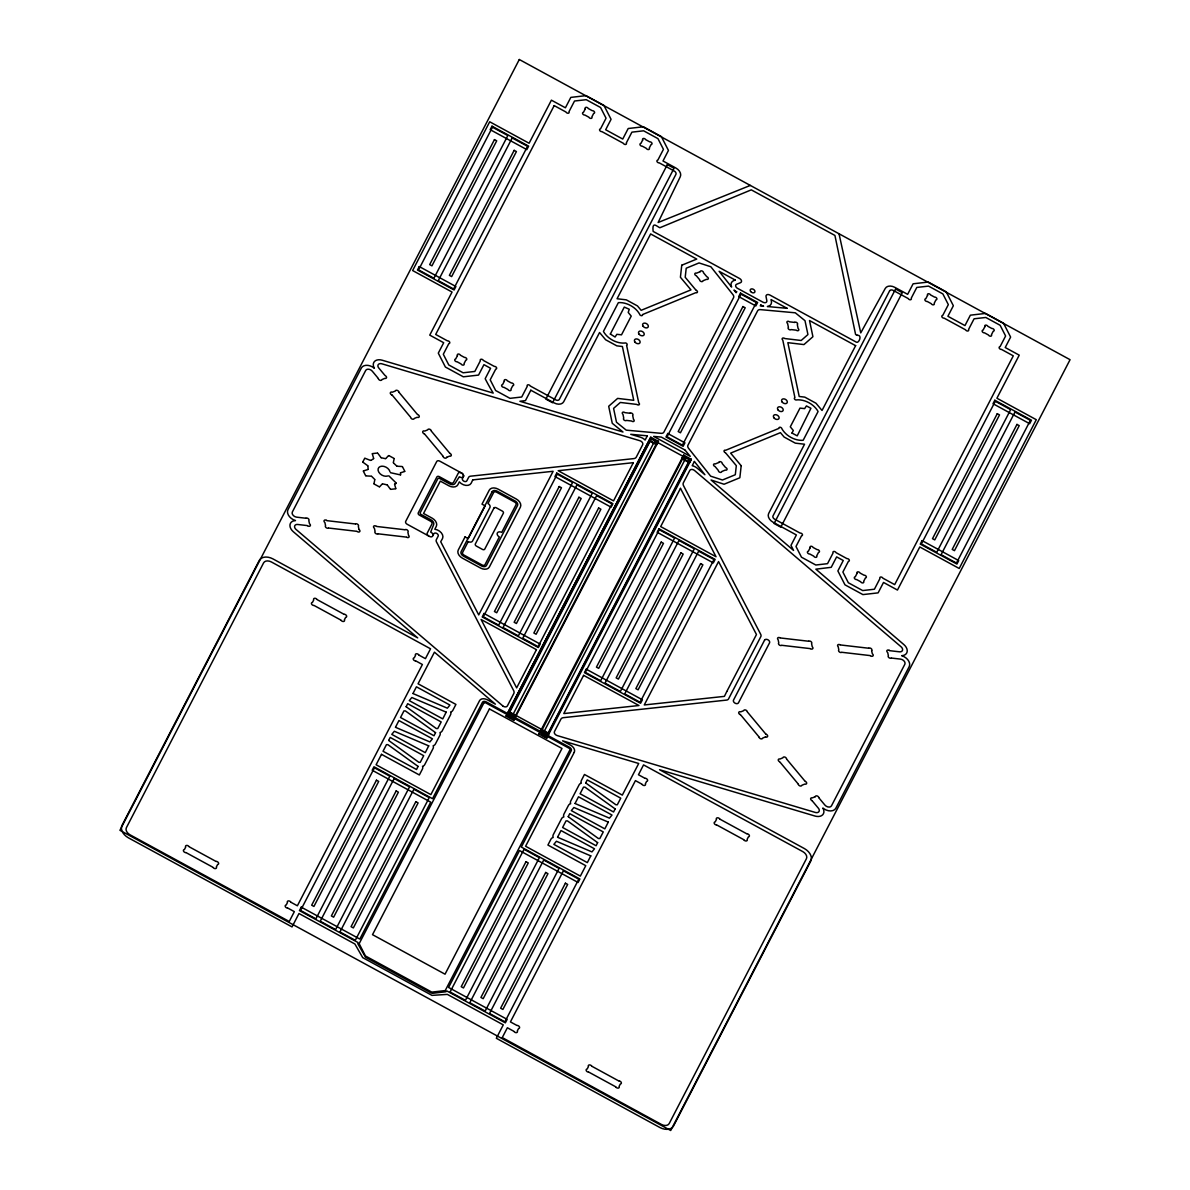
<?xml version="1.0" encoding="UTF-8"?>
<svg xmlns="http://www.w3.org/2000/svg" width="1190" height="1190" viewBox="0 0 1190 1190"><rect width="100%" height="100%" fill="white"/><g stroke="black" fill="none" stroke-linecap="round" stroke-linejoin="round"><path stroke-width="1.5" d="M373.943 483.72L374.82 479.734M393.325 462.583L394.173 458.686M378.331 378.688A1.978 1.369 29.7 0 0 381.975 379.565L384.757 378.405A1.978 1.369 29.7 0 0 385.605 375.862A4.12 2.841 29.7 0 1 384.385 374.731L378.807 368.022A4.12 2.841 29.7 0 1 378.301 364.571A4.12 2.841 29.7 0 1 381.945 363.828L640.012 440.761A3.332 2.306 29.7 0 1 642.645 444.777L636.293 457.079A5.162 3.57 29.7 0 1 633.779 458.611L470.615 476.179A4.12 2.841 29.7 0 0 468.607 477.383L466.822 480.834A2.469 1.711 29.7 0 1 463.862 481.177A2.469 1.711 29.7 0 1 462.479 478.469L463.803 475.703L462.627 473.62L439.809 461.155A2.573 1.785 29.7 0 0 436.73 461.497L405.701 521.413A2.573 1.785 29.7 0 0 407.129 524.225L429.545 536.437A2.573 1.785 29.7 0 0 432.624 536.08L433.815 533.789A2.469 1.711 29.7 0 1 436.775 533.462A2.469 1.711 29.7 0 1 438.158 536.169L436.373 539.62A4.12 2.841 29.7 0 0 436.507 542L513.619 690.527A5.162 3.57 29.7 0 1 513.797 693.517L507.431 705.819A3.332 2.306 29.7 0 1 502.626 705.848M463.669 476.179L462.226 473.367M362.831 461.943L364.69 458.343M506.107 716.068L650.766 437.221L658.442 441.401L513.783 720.248L506.107 716.068L650.766 437.221M512.31 715.815L653.489 443.335L657.49 441.698L651.079 438.218M685.38 450.222L661.328 437.102L653.652 436.403L690.245 456.35L685.291 450.415M539.011 734.007L683.67 455.145L691.345 459.34L546.686 738.187L539.011 734.007L540.974 730.571L548.649 734.751L546.686 738.187M543.458 732.802L684.637 460.307L683.952 456.127L690.364 459.623M649.428 441.118L651.421 437.578L507.401 715.25L511.462 717.466L515.463 715.845L509.052 712.349L507.059 715.889L511.135 718.106L515.136 716.484L657.817 441.073L653.816 442.695L649.755 440.478M656.478 444.837L658.442 441.401M513.783 720.248L515.746 716.811L508.071 712.631M681.706 458.581L683.67 455.145M688.698 462.523L690.691 458.983L546.671 736.655L542.61 734.438L541.911 730.258L548.322 733.754L546.344 737.294L542.283 735.078L541.584 730.898L684.28 455.487L684.964 459.667L689.04 461.884M691.345 459.34L689.382 462.776L683.239 459.429M385.783 458.581L388.52 455.606M379.61 486.814L382.273 483.899M370.893 460.396L373.571 458.745M857.261 335.312C862.527 334.479 859.061 343.568 856.413 342.199L769.841 295.016A3.079 2.142 29.7 0 0 766.018 296.548L766.836 300.698A3.079 2.142 29.7 0 1 763.013 302.23L737.547 288.352A3.079 2.142 29.7 0 1 735.688 286.121A3.079 2.142 29.7 0 1 736.684 284.232L740.582 282.655A3.079 2.142 29.7 0 0 739.659 278.564L653.117 231.395C651.971 221.013 656.345 226.07 659.84 227.751L751.277 189.85L834.919 235.442L855.61 334.554L857.365 335.283M394.678 484.047L396.24 483.348M750.34 185.417L658.13 222.5L680.264 176.76A8.047 5.578 29.7 0 0 675.771 167.954L662.994 160.992L668.453 150.446L661.343 136.567L643.403 126.78L628.201 128.505L622.742 139.052L605.665 129.74L611.065 119.327L603.955 105.434L586.015 95.646L570.813 97.387L565.414 107.799L551.401 100.168L529.104 143.246L489.7 121.782L412.632 270.546L452.051 292.041L429.754 335.119L443.691 342.72L438.292 353.147L445.402 367.041L463.341 376.813L478.544 375.088L483.943 364.661L490.578 368.275L485.178 378.703A251.67 174.186 29.7 0 0 493.196 393.087L382.183 360.213A9.074 6.277 29.7 0 0 374.523 361.433A9.074 6.277 29.7 0 0 374.389 368.275A9.074 6.277 29.7 0 0 361.358 368.022L287.98 509.647A9.074 6.277 29.7 0 0 295.477 520.58A9.074 6.277 29.7 0 0 290.033 524.507A9.074 6.277 29.7 0 0 293.32 531.722L417.705 637.899L272.882 558.869A11.498 7.958 29.7 0 0 259.242 560.49L122.035 825.295A11.498 7.958 29.7 0 0 128.386 837.82L292.041 926.921L298.973 913.518L354.888 943.982L362.712 957.623L431.97 995.375L447.366 994.394L503.281 1024.873L496.334 1038.275L659.914 1127.525A11.498 7.958 29.7 0 0 673.57 1125.904L810.777 861.099A11.498 7.958 29.7 0 0 804.455 848.604L659.558 769.707L815.001 816.043A9.104 6.292 29.7 0 0 822.647 814.838A9.104 6.292 29.7 0 0 822.84 808.04A14.116 9.773 29.7 0 0 823.584 808.59A9.074 6.277 29.7 0 0 835.826 808.233L909.19 666.638A9.074 6.277 29.7 0 0 901.693 655.69A9.074 6.277 29.7 0 0 907.152 651.763A9.074 6.277 29.7 0 0 903.85 644.563L815.864 569.177L831.23 567.318L836.63 556.89L843.264 560.505L837.864 570.932L844.974 584.826L862.914 594.598L878.116 592.873L883.516 582.446L897.453 590.047L919.781 546.984L959.214 568.478L1036.297 419.698L996.908 398.219L1019.235 355.156L1005.223 347.525L1010.622 337.097L1003.527 323.219L985.573 313.431L970.371 315.171L964.971 325.584L947.894 316.272L953.354 305.741L946.243 291.847L928.304 282.06L913.102 283.8L907.643 294.332L894.865 287.37A8.047 5.578 29.7 0 0 885.241 288.471L860.742 332.888L839.024 233.761M446.681 457.302L449.493 456.157A1.978 1.369 29.7 0 0 450.192 453.509L450.177 453.45M765.482 736.937L762.671 738.097A1.978 1.369 29.7 0 1 759.041 737.22M815.239 796.705L812.428 797.85A1.978 1.369 29.7 0 0 811.744 800.498L811.788 800.587M363.441 470.913L367.963 469.514M400.539 472.787L404.689 471.493M372.44 453.613L377.394 453.048M390.737 489.358L395.675 488.793M397.103 466.242L402.131 466.51M365.985 475.896L371.28 476.179M305.785 518.23L296.622 517.159A4.12 2.841 29.7 0 1 292.338 512.012L365.717 370.402A4.12 2.841 29.7 0 1 372.262 371.161L378.256 378.361M327.027 520.67L355.304 523.957M376.561 526.456L404.838 529.743M307.347 525.593L297.738 524.478A4.12 2.841 29.7 0 0 294.674 525.98A4.12 2.841 29.7 0 0 296.102 529.49L502.686 705.804M328.589 528.033L356.866 531.32M378.108 533.819L406.385 537.106M780.268 637.944L808.545 641.231M840.318 644.935L868.596 648.223M889.837 650.692L899.432 651.808A4.12 2.841 29.7 0 0 902.496 650.305A4.12 2.841 29.7 0 0 901.068 646.78L694.499 470.466A3.332 2.306 29.7 0 0 689.769 470.466L683.387 482.753A5.162 3.57 29.7 0 0 683.566 485.743L760.678 634.27A4.12 2.841 29.7 0 1 760.812 636.65L728.563 698.887A4.12 2.841 29.7 0 1 726.569 700.092L563.405 717.659A5.162 3.57 29.7 0 0 560.892 719.177L554.51 731.478A3.332 2.306 29.7 0 0 557.173 735.569L815.254 812.428A4.12 2.841 29.7 0 0 818.884 811.684A4.12 2.841 29.7 0 0 818.393 808.233L812.116 800.706M781.83 645.307L810.107 648.595M841.88 652.298L870.158 655.586M891.384 658.055L900.547 659.111A4.12 2.841 29.7 0 1 904.831 664.258L831.468 805.853A4.12 2.841 29.7 0 1 824.923 805.095L818.928 797.895M784.686 338.525L801.168 340.489L807.936 334.554L805.005 320.69L795.292 312.806L760.44 309.623A4.12 2.841 29.7 0 0 757.599 310.843L687.969 445.209A4.12 2.841 29.7 0 0 688.564 448.303L710.653 476.164L722.464 480.001L735.301 474.736L736.312 465.662L725.498 452.75M636.829 404.421L620.332 402.458L613.579 408.393L616.494 422.242L626.223 430.14L661.09 433.324A4.12 2.841 29.7 0 0 663.916 432.104L733.531 297.723A4.12 2.841 29.7 0 0 732.936 294.629L710.861 266.768L699.036 262.93L686.213 268.211L685.202 277.27L696.001 290.182M381.306 457.778L385.426 458.656M390.484 472.698L400.48 474.914M382.63 483.839L386.973 484.836M365.018 458.284L370.521 460.411M396.895 466.183L393.474 462.925M417.735 414.551L417.824 414.596A1.978 1.369 29.7 0 1 417.095 417.318L414.298 418.434A1.978 1.369 29.7 0 1 410.669 417.571M391.778 394.916L391.808 394.931A1.978 1.369 29.7 0 1 392.447 392.164L395.259 391.049A1.978 1.369 29.7 0 1 398.873 391.912M424.161 433.785L424.19 433.8A1.978 1.369 29.7 0 1 424.83 431.033L427.641 429.902A1.978 1.369 29.7 0 1 431.271 430.78M766.122 734.2L766.211 734.245A1.978 1.369 29.7 0 1 765.482 736.967M740.106 714.536L740.195 714.58A1.978 1.369 29.7 0 1 740.82 711.828L743.631 710.698A1.978 1.369 29.7 0 1 747.261 711.575M645.025 778.334L638.465 774.75L643.552 764.902L802.819 851.624A6.53 4.522 29.7 0 1 806.418 858.734L669.211 1123.539A6.53 4.522 29.7 0 1 661.462 1124.461L502.269 1037.591L507.371 1027.758L513.946 1031.343M648.803 440.657L654.946 444.004M388.862 455.591L393.994 458.388M374.136 484.018L379.268 486.814M317.075 599.596L344.074 614.308M418.865 655.065L425.425 658.65L430.542 648.803L271.35 561.948A6.53 4.522 29.7 0 0 263.6 562.87L126.393 827.675A6.53 4.522 29.7 0 0 129.993 834.785L289.259 921.491L294.346 911.644L287.787 908.074M719.816 819.107L746.814 833.818M314.041 605.457L341.039 620.168M415.831 660.926L422.39 664.511L297.381 905.783L290.821 902.198M641.99 784.195L635.43 780.625L510.421 1021.898L516.981 1025.483M716.767 824.968L743.765 839.679M189.046 846.73L216.03 861.441M591.772 1066.225L618.77 1080.951M185.997 852.59L212.995 867.302M588.738 1072.101L615.736 1086.812M889.48 650.439L889.57 650.484A1.978 1.369 29.7 0 0 887.695 652.566L888.35 655.586A1.978 1.369 29.7 0 0 891.087 658.174M326.685 520.417L326.759 520.476A1.978 1.369 29.7 0 0 324.885 522.559L325.554 525.578A1.978 1.369 29.7 0 0 328.291 528.167M357.134 531.528L357.208 531.588A1.978 1.369 29.7 0 0 359.008 529.446M870.455 655.809L870.5 655.839A1.978 1.369 29.7 0 0 872.3 653.697L871.63 650.677M376.293 526.248L376.233 526.218A1.978 1.369 29.7 0 0 374.419 528.33L375.073 531.35A1.978 1.369 29.7 0 0 377.81 533.953M381.097 457.704L377.751 453.212M307.615 525.802L307.689 525.846A1.978 1.369 29.7 0 0 309.489 523.704L308.82 520.685A1.978 1.369 29.7 0 0 306.098 518.096M362.95 462.241L367.77 465.721M388.862 475.836L396.24 483.081M371.667 476.372L374.686 479.377M747.335 711.903L765.81 734.096M786.575 759.041L805.05 781.235M740.507 714.699L758.982 736.893M779.762 761.838L798.237 784.032M398.947 392.239L417.422 414.447M431.33 431.107L449.805 453.301M392.12 395.035L410.595 417.244M424.503 433.904L442.992 456.097M387.36 485.074L390.38 489.194M402.473 466.718L404.779 471.24M363.337 471.18L365.657 475.688M394.559 484.33L395.839 488.569M372.291 453.836L373.675 458.462M358.978 529.461L358.339 526.426A1.978 1.369 29.7 0 0 355.602 523.838M400.39 473.04L400.688 474.765M367.963 466.063L368.127 469.262M637.2 404.674A1.77 1.22 29.7 0 0 638.718 402.755L626.595 345.279A1.547 1.071 29.7 0 0 626.832 343.702A1.547 1.071 29.7 0 0 624.75 343.047A17.731 12.272 29.7 0 1 603.434 331.43L618.354 302.647A17.731 12.272 29.7 0 1 639.67 314.264A1.547 1.071 29.7 0 0 641.351 315.677A1.547 1.071 29.7 0 0 642.496 314.577L695.719 292.71A1.77 1.22 29.7 0 0 696.418 290.36M461.318 472.876A2.573 1.785 29.7 0 0 458.239 473.233L453.509 482.366A2.573 1.785 29.7 0 1 450.43 482.724L439.348 476.669A2.053 1.428 29.7 0 0 436.879 476.952L418.255 512.89A2.053 1.428 29.7 0 0 419.416 515.136L430.512 521.19A2.573 1.785 29.7 0 1 431.94 524.002L427.21 533.135A2.573 1.785 29.7 0 0 428.653 535.946M514.139 1031.67A2.023 1.398 29.7 0 0 516.802 1032.533A1.904 1.324 29.7 0 0 517.293 1030.957L518.557 1028.547A1.904 1.324 29.7 0 0 519.554 1027.238A2.023 1.398 29.7 0 0 517.367 1025.453M642.184 784.537A2.023 1.398 29.7 0 0 644.846 785.4A1.904 1.324 29.7 0 0 645.352 783.823L646.601 781.399A1.904 1.324 29.7 0 0 647.598 780.09A2.023 1.398 29.7 0 0 645.411 778.32M588.351 1072.116A2.023 1.398 29.7 0 1 586.164 1070.331A1.904 1.324 29.7 0 1 587.161 1069.036L588.425 1066.612A1.904 1.324 29.7 0 1 588.916 1065.035A2.023 1.398 29.7 0 1 591.579 1065.898M619.142 1080.922A2.023 1.398 29.7 0 1 621.329 1082.707A1.904 1.324 29.7 0 1 620.332 1084.016L619.083 1086.425A1.904 1.324 29.7 0 1 618.592 1088.002A2.023 1.398 29.7 0 1 615.929 1087.139M719.623 818.765A2.023 1.398 29.7 0 0 716.96 817.902A1.904 1.324 29.7 0 0 716.454 819.479L715.205 821.903A1.904 1.324 29.7 0 0 714.208 823.212A2.023 1.398 29.7 0 0 716.395 824.982M743.973 840.006A2.023 1.398 29.7 0 0 746.621 840.884A1.904 1.324 29.7 0 0 747.127 839.307L748.376 836.882A1.904 1.324 29.7 0 0 749.373 835.573A2.023 1.398 29.7 0 0 747.186 833.803M287.4 908.089A2.023 1.398 29.7 0 1 285.213 906.304A1.904 1.324 29.7 0 1 286.21 905.01L287.459 902.585A1.904 1.324 29.7 0 1 287.965 901.009A2.023 1.398 29.7 0 1 290.628 901.871M415.444 660.941A2.023 1.398 29.7 0 1 413.257 659.171A1.904 1.324 29.7 0 1 414.254 657.862L415.503 655.452A1.904 1.324 29.7 0 1 416.009 653.875A2.023 1.398 29.7 0 1 418.672 654.738M344.446 614.293A2.023 1.398 29.7 0 1 346.632 616.063A1.904 1.324 29.7 0 1 345.65 617.372L344.386 619.797A1.904 1.324 29.7 0 1 343.895 621.373A2.023 1.398 29.7 0 1 341.233 620.511M313.669 605.472A2.023 1.398 29.7 0 1 311.468 603.702A1.904 1.324 29.7 0 1 312.464 602.393L313.729 599.968A1.904 1.324 29.7 0 1 314.22 598.391A2.023 1.398 29.7 0 1 316.882 599.269M213.189 867.629A2.023 1.398 29.7 0 0 215.851 868.492A1.904 1.324 29.7 0 0 216.357 866.915L217.606 864.505A1.904 1.324 29.7 0 0 218.603 863.196A2.023 1.398 29.7 0 0 216.416 861.411M188.838 846.388A2.023 1.398 29.7 0 0 186.19 845.525A1.904 1.324 29.7 0 0 185.685 847.102L184.435 849.526A1.904 1.324 29.7 0 0 183.439 850.835A2.023 1.398 29.7 0 0 185.625 852.605M432.952 535.455A2.499 1.726 29.7 0 0 433.011 534.384L432.58 533.551A2.767 1.919 29.7 0 0 431.42 532.599A1.74 1.205 29.7 0 1 430.706 532.004L433.562 524.879A4.626 3.198 29.7 0 0 430.973 519.822L421.082 514.422A1.547 1.071 29.7 0 1 420.219 512.741L437.861 478.692A1.547 1.071 29.7 0 1 439.705 478.484L449.597 483.884A4.626 3.198 29.7 0 0 455.13 483.244L459.295 476.833A1.74 1.205 29.7 0 1 460.158 477.116A2.767 1.919 29.7 0 0 461.586 477.547L462.508 477.473A2.499 1.726 29.7 0 0 463.341 476.818M387.762 475.97A6.471 4.477 29.7 0 1 378.822 472.207A6.471 4.477 29.7 0 1 381.93 466.183A6.471 4.477 29.7 0 1 389.978 471.686M405.136 529.61A1.978 1.369 29.7 0 1 407.902 532.228L408.512 535.247A1.978 1.369 29.7 0 1 406.757 537.315M446.711 457.317A1.978 1.369 29.7 0 1 443.052 456.424M815.209 796.69A1.978 1.369 29.7 0 1 818.854 797.568M805.437 781.428A1.978 1.369 29.7 0 1 804.738 784.106L801.926 785.236A1.978 1.369 29.7 0 1 798.297 784.359M786.516 758.714A1.978 1.369 29.7 0 0 782.856 757.822L780.075 758.982A1.978 1.369 29.7 0 0 779.376 761.63M810.479 648.803A1.978 1.369 29.7 0 0 812.249 646.72L811.58 643.701A1.978 1.369 29.7 0 0 808.843 641.098M781.533 645.441A1.978 1.369 29.7 0 1 778.766 642.823L778.156 639.803A1.978 1.369 29.7 0 1 779.896 637.736M841.583 652.418A1.978 1.369 29.7 0 1 838.816 649.814L838.206 646.795A1.978 1.369 29.7 0 1 839.947 644.727M868.893 648.089A1.978 1.369 29.7 0 1 871.66 650.707M725.082 452.572A1.77 1.22 29.7 0 1 725.781 450.222L779.004 428.355A1.547 1.071 29.7 0 1 780.149 427.27A1.547 1.071 29.7 0 1 781.845 428.668A17.731 12.272 29.7 0 0 803.161 440.3L818.08 411.502A17.731 12.272 29.7 0 0 796.764 399.885A1.547 1.071 29.7 0 1 794.682 399.245A1.547 1.071 29.7 0 1 794.92 397.653L782.797 340.176A1.77 1.22 29.7 0 1 784.314 338.272M388.669 740.478L418.821 762.284L420.263 762.299L423.7 755.695L390.201 737.443L388.699 740.344M395.497 727.298L429.873 741.935L432.431 738.812L398.933 720.56L395.511 727.209M406.147 706.726L436.299 728.533L437.756 728.548L441.178 721.943L407.679 703.692L406.147 706.726M412.989 693.547L447.366 708.184L449.924 705.06L416.426 686.809L413.004 693.458M418.062 766.405L416.53 769.514L383.031 751.262L386.453 744.657L387.91 744.672L418.062 766.405M428.712 745.862L425.276 752.645L391.778 734.379L394.336 731.27L428.712 745.862M435.555 732.653L434.023 735.762L400.524 717.511L403.946 710.906L405.403 710.921L435.555 732.653M446.205 712.111L442.754 718.894L409.271 700.627L411.829 697.519L446.205 712.155M557.574 837.269L591.951 851.906L594.509 848.797L561.011 830.546L557.589 837.18M568.225 816.697L598.377 838.504L599.834 838.519L603.256 831.929L569.757 813.663L568.255 816.578M575.067 803.518L609.444 818.155L612.002 815.046L578.504 796.794L575.082 803.428M585.718 782.946L615.87 804.752L617.312 804.767L620.749 798.178L587.25 779.911L585.718 782.946M590.79 855.848L587.354 862.616L553.856 844.365L556.414 841.256L590.79 855.893M597.633 842.639L596.101 845.748L562.602 827.496L566.024 820.892L567.481 820.907L597.633 842.639M608.283 822.097L604.832 828.865L571.334 810.613L573.907 807.504L608.283 822.097M615.126 808.888L613.579 811.996L580.08 793.745L583.516 787.14L584.959 787.155L615.126 808.888M610.336 334.048L615.081 337.023L616.866 334.316L621.507 334.836L631.221 316.109L628.201 312.435L629.257 309.266L624.289 307.079L610.336 334.048M791.99 433.071L797.226 435.852L810.925 408.289L806.433 405.909L804.648 408.616L799.992 408.111L790.294 426.823L793.314 430.497L791.99 433.071M681.751 265.221L680.412 277.255L690.973 289.869L641.142 310.322L637.483 305.934L626.297 299.85L617.06 298.75L650.662 233.895A5.995 4.15 29.7 0 0 651.54 234.445L696.73 259.078L681.751 265.221M741.192 465.736L739.838 477.755L724.07 484.241L711.055 480.001L793.566 550.435L790.978 545.377L796.378 534.95L773.158 522.291A8.047 5.578 29.7 0 1 768.651 513.5L804.544 444.227L795.307 443.141L784.121 437.042L780.447 432.654L730.63 453.122L741.192 465.736M472.757 479.882L471.18 483.214A7.438 5.147 29.7 0 1 459.355 481.861L457.867 484.747A7.542 5.221 29.7 0 1 448.853 485.773L440.315 481.117L423.551 513.47L432.089 518.126A7.542 5.221 29.7 0 1 436.299 526.367L434.811 529.238A7.438 5.147 29.7 0 1 442.516 538.535L440.716 541.747L478.722 614.903L553.127 471.285L472.757 479.882M726.793 691.524L724.413 696.373L644.266 704.956L718.552 561.576L756.468 634.523L726.793 691.524M519.301 59.5L119.937 830.308L670.699 1130.5L1070.063 359.692L519.301 59.5M419.267 266.56L417.467 270.041L454.104 290.003L455.904 286.522L419.267 266.56M491.991 126.185L490.191 129.665L526.828 149.628L528.643 146.147L491.991 126.185M492.481 127.211L418.568 269.877L433.919 278.237L507.832 135.571L492.481 127.211M494.46 139.602L429.679 264.611L431.94 265.846L496.706 140.837L494.46 139.602M512.191 137.951L438.277 280.617L453.613 288.977L527.542 146.31L512.191 137.951M514.154 150.342L449.389 275.366L451.65 276.586L516.415 151.576L514.154 150.342M554.183 105.598L435.689 334.45L447.44 340.861A1.77 1.22 29.7 0 1 449.641 342.051A1.77 1.22 29.7 0 1 448.838 343.583L443.305 354.263L448.794 364.973L463.118 372.782L474.84 371.444L480.373 360.763A1.77 1.22 29.7 0 1 481.162 359.231A1.77 1.22 29.7 0 1 483.363 360.436L494.326 366.416A1.77 1.22 29.7 0 1 496.513 367.606A1.77 1.22 29.7 0 1 495.724 369.138L490.191 379.818L495.665 390.528L510.004 398.338L521.726 396.999L527.259 386.319A1.77 1.22 29.7 0 1 528.048 384.787A1.77 1.22 29.7 0 1 530.234 385.977L555.626 399.825A3.079 2.142 29.7 0 0 559.33 399.409L675.905 174.38A3.079 2.142 29.7 0 0 674.18 171.003L659.245 162.866A1.77 1.22 29.7 0 1 657.059 161.662A1.77 1.22 29.7 0 1 657.847 160.129L663.44 149.345L657.966 138.635L643.626 130.811L631.905 132.15L626.312 142.949A1.77 1.22 29.7 0 1 625.524 144.481A1.77 1.22 29.7 0 1 623.337 143.291L601.917 131.614A1.77 1.22 29.7 0 1 599.715 130.424A1.77 1.22 29.7 0 1 600.519 128.892L606.052 118.212L600.563 107.502L586.239 99.692L574.517 101.016L568.984 111.696A1.77 1.22 29.7 0 1 568.18 113.229A1.77 1.22 29.7 0 1 565.994 112.038L554.183 105.598M530.829 390.216L525.43 400.643L519.896 401.268L622.98 432L612.27 423.298L608.685 406.266L617.64 398.397L633.749 400.316L622.4 346.513L616.807 345.844L605.621 339.76L599.567 332.516L563.688 401.774A8.047 5.578 29.7 0 1 554.049 402.874L530.829 390.216M465.037 536.913L458.239 550.048A7.408 5.132 29.7 0 0 462.374 558.14L480.507 568.017A7.408 5.132 29.7 0 0 489.358 567.02L520.402 507.104A7.408 5.132 29.7 0 0 516.267 499.012L498.134 489.135A7.408 5.132 29.7 0 0 489.269 490.131L482.01 504.158L485.163 505.884L468.191 538.639L465.037 536.913M492.169 491.708L461.125 551.625A4.12 2.841 29.7 0 0 463.431 556.117L481.548 565.994A4.12 2.841 29.7 0 0 486.472 565.443L517.516 505.527A4.12 2.841 29.7 0 0 515.211 501.035L497.093 491.158A4.12 2.841 29.7 0 0 492.169 491.708M468.205 541.584L462.598 552.428A2.439 1.696 29.7 0 0 463.966 555.09L482.084 564.967A2.439 1.696 29.7 0 0 485.014 564.64L499.339 536.973A3.734 2.573 29.7 0 1 497.361 532.956A3.734 2.573 29.7 0 1 501.719 532.391L516.043 504.724A2.439 1.696 29.7 0 0 514.675 502.061L496.557 492.184A2.439 1.696 29.7 0 0 493.627 492.511L487.945 503.489A3.734 2.573 29.7 0 1 489.923 507.505L472.549 541.019A3.734 2.573 29.7 0 1 468.205 541.584M667.352 164.607L545.853 399.096L552.562 402.755L674.046 168.251L667.352 164.607M493.954 508.056L475.331 543.994A1.934 1.339 29.7 0 0 476.416 546.106L482.441 549.393A1.934 1.339 29.7 0 0 484.747 549.126L503.37 513.188A1.934 1.339 29.7 0 0 502.284 511.075L496.26 507.788A1.934 1.339 29.7 0 0 493.954 508.056M301.249 907.137L299.449 910.618L358.012 942.539A3.079 2.127 29.7 0 0 358.116 944.31L365.523 957.206L430.735 992.758A3.079 2.142 29.7 0 0 432.937 993.248L445.298 991.835A3.079 2.142 29.7 0 0 446.786 990.928L505.348 1022.85L507.148 1019.369L448.585 987.447L519.524 850.553L578.087 882.474L579.887 878.993L521.324 847.072L571.26 750.667A3.094 2.142 29.7 0 0 569.534 747.29L486.16 701.862A3.124 2.157 29.7 0 0 482.456 702.293L432.535 798.683L373.987 766.762L372.187 770.242L430.735 802.164L359.811 939.059L301.249 907.137M374.463 767.788L300.549 910.454L315.9 918.829L389.814 776.163L374.463 767.788M381.499 754.341L376.1 764.768L430.869 794.623L479.555 700.672A6.5 4.507 29.7 0 1 487.335 699.794L495.382 704.183L434.439 652.165L418.062 683.789L455.919 704.421L452.855 710.311A6.084 4.21 29.7 0 1 450.653 711.977A6.084 4.21 29.7 0 1 450.549 714.759L442.204 730.868A6.084 4.21 29.7 0 1 440.003 732.534A6.084 4.21 29.7 0 1 439.898 735.316L435.362 744.062A6.084 4.21 29.7 0 1 433.175 745.728A6.084 4.21 29.7 0 1 433.071 748.51L424.726 764.62A6.084 4.21 29.7 0 1 422.524 766.286A6.084 4.21 29.7 0 1 422.42 769.067L419.356 774.973L381.499 754.341M376.442 780.194L311.676 905.203L313.922 906.438L378.703 781.414L376.442 780.194M394.173 778.528L320.259 921.209L335.61 929.568L409.524 786.902L394.173 778.528M484.018 613.46L482.218 616.941L538.356 647.538L540.156 644.058L484.018 613.46M556.756 473.085L554.942 476.565L611.08 507.163L612.88 503.682L556.756 473.085M557.247 474.126L483.333 616.792L498.67 625.152L572.598 482.486L557.247 474.126M396.151 790.934L331.37 915.943L333.631 917.178L398.397 792.168L396.151 790.934M559.211 486.517L494.445 611.526L496.706 612.761L561.472 487.751L559.211 486.517M413.882 789.268L339.968 931.948L355.304 940.308L429.233 797.642L413.882 789.268M576.957 484.865L503.028 627.532L518.379 635.891L592.308 493.225L576.957 484.865M415.846 801.673L351.08 926.683L353.341 927.917L418.106 802.908L415.846 801.673M578.92 497.256L514.154 622.266L516.415 623.501L581.181 498.491L578.92 497.256M483.809 703.037L359.365 943.283A1.547 1.071 29.7 0 0 359.41 944.161L365.196 955.466A1.547 1.071 29.7 0 0 366.014 956.269L431.226 991.806A1.547 1.071 29.7 0 0 432.327 992.058L444.688 990.645A1.547 1.071 29.7 0 0 445.432 990.184L569.906 749.923A1.547 1.071 29.7 0 0 569.043 748.227L485.654 702.829A1.547 1.071 29.7 0 0 483.809 703.037M596.651 495.605L522.737 638.271L538.088 646.631L612.002 503.965L596.651 495.605M489.432 708.943L372.515 934.671L445.045 974.193L561.992 748.451L489.432 708.943M598.63 507.996L533.864 633.006L536.11 634.24L600.89 509.231L598.63 507.996M536.452 649.666L516.653 687.88L481.087 619.484L536.452 649.666M633.333 462.672L613.534 500.886L558.17 470.704L633.333 462.672M647.315 435.823L645.114 440.047A8.226 5.697 29.7 0 0 640.25 437.147L630.73 434.305L647.315 435.823M651.257 439.006L509.781 712.051L548.159 732.966L689.62 459.92L651.257 439.006M736.625 291.773L736.119 292.725L734.022 290.077A8.047 5.578 29.7 0 0 735.97 291.416L736.625 291.773M667.769 433.487L665.969 436.968L683.12 446.324L684.919 442.844L667.769 433.487M740.492 293.112L738.693 296.593L755.843 305.949L757.643 302.468L740.492 293.112M740.983 294.138L667.054 436.804L682.405 445.179L756.334 302.513L740.983 294.138M742.947 306.544L678.181 431.554L680.442 432.788L745.208 307.764L742.947 306.544M760.767 304.923L760.276 305.889L763.593 306.187A8.047 5.578 29.7 0 1 761.422 305.28L760.767 304.923M586.254 669.182L584.454 672.662L640.577 703.26L642.392 699.779L586.254 669.182M658.977 528.806L657.178 532.287L713.316 562.885L715.116 559.404L658.977 528.806M583.591 675.355L563.792 713.569L638.956 705.521L583.591 675.355M680.472 488.361L660.673 526.575L716.038 556.756L680.472 488.361M694.395 461.482L692.208 465.721A8.226 5.697 29.7 0 1 697.28 468.235L704.897 474.736L694.395 461.482M659.245 529.714L585.331 672.38L600.667 680.754L674.596 538.073L659.245 529.714M661.209 542.105L596.443 667.129L598.704 668.349L663.47 543.339L661.209 542.105M678.955 540.453L605.026 683.12L620.377 691.494L694.306 548.813L678.955 540.453M524.031 849.303L450.103 991.969L465.454 1000.344L539.368 857.678L524.031 849.303M574.264 752.303L525.593 846.254L580.363 876.108L585.763 865.68L547.921 845.049L550.97 839.143A6.084 4.21 29.7 0 1 553.172 837.492A6.084 4.21 29.7 0 1 553.276 834.696L561.62 818.586A6.084 4.21 29.7 0 1 563.822 816.935A6.084 4.21 29.7 0 1 563.926 814.139L568.463 805.392A6.084 4.21 29.7 0 1 570.65 803.741A6.084 4.21 29.7 0 1 570.769 800.944L579.114 784.835A6.084 4.21 29.7 0 1 581.3 783.184A6.084 4.21 29.7 0 1 581.419 780.387L584.469 774.482L622.325 795.113L638.703 763.489L562.572 740.805L570.62 745.178A6.5 4.507 29.7 0 1 574.264 752.303M680.918 552.859L616.152 677.869L618.413 679.088L683.179 554.079L680.918 552.859M525.995 861.709L461.229 986.718L463.475 987.953L528.256 862.928L525.995 861.709M698.649 551.193L624.735 693.859L640.086 702.234L714 559.553L698.649 551.193M543.726 860.043L469.812 1002.709L485.163 1011.084L559.077 868.417L543.726 860.043M700.627 563.599L635.862 688.608L638.108 689.828L702.888 564.819L700.627 563.599M545.704 872.448L480.924 997.458L483.185 998.693L547.95 873.683L545.704 872.448M563.435 870.783L489.521 1013.464L504.872 1021.823L578.786 879.157L563.435 870.783M565.399 883.188L500.633 1008.198L502.894 1009.432L567.66 884.423L565.399 883.188M855.64 345.621L822.037 410.476L815.983 403.231L804.797 397.133L799.204 396.478L787.854 342.675L803.949 344.579L812.919 336.711L809.512 320.541L854.703 345.174A5.995 4.15 29.7 0 0 855.64 345.621M889.599 290.851L773.009 515.88A3.079 2.142 29.7 0 0 774.735 519.242L800.126 533.09A1.77 1.22 29.7 0 1 802.328 534.28A1.77 1.22 29.7 0 1 801.525 535.812L795.991 546.493L801.48 557.203L815.805 565.012L827.526 563.673L833.059 552.993A1.77 1.22 29.7 0 1 833.848 551.461A1.77 1.22 29.7 0 1 836.049 552.666L847.012 558.645A1.77 1.22 29.7 0 1 849.199 559.836A1.77 1.22 29.7 0 1 848.411 561.368L842.877 572.048L848.351 582.758L862.691 590.567L874.412 589.229L879.945 578.548A1.77 1.22 29.7 0 1 880.734 577.016A1.77 1.22 29.7 0 1 882.92 578.206L894.687 584.617L1013.285 355.84L1001.474 349.399A1.77 1.22 29.7 0 1 999.288 348.209A1.77 1.22 29.7 0 1 1000.076 346.662L1005.61 335.997L1000.136 325.287L985.796 317.462L974.075 318.801L968.556 329.481A1.77 1.22 29.7 0 1 967.753 331.013A1.77 1.22 29.7 0 1 965.566 329.823L944.146 318.147A1.77 1.22 29.7 0 1 941.959 316.957A1.77 1.22 29.7 0 1 942.748 315.424L948.341 304.625L942.867 293.915L928.527 286.106L916.806 287.43L911.213 298.229A1.77 1.22 29.7 0 1 910.424 299.761A1.77 1.22 29.7 0 1 908.238 298.571L893.288 290.434A3.079 2.142 29.7 0 0 889.599 290.851M895.594 289.006L774.095 523.496L780.789 527.155L902.288 292.651L895.594 289.006M927.59 295.284L925.805 298.735A1.77 1.22 29.7 0 0 925.017 300.267A1.77 1.22 29.7 0 0 927.203 301.457L931.205 303.643A1.77 1.22 29.7 0 0 933.391 304.833A1.77 1.22 29.7 0 0 934.18 303.301L935.965 299.85A1.77 1.22 29.7 0 0 936.768 298.318A1.77 1.22 29.7 0 0 934.581 297.113L930.58 294.942A1.77 1.22 29.7 0 0 928.393 293.752A1.77 1.22 29.7 0 0 927.59 295.284M810.137 547.802L808.352 551.253A1.77 1.22 29.7 0 0 807.564 552.8A1.77 1.22 29.7 0 0 809.75 553.99L813.752 556.161A1.77 1.22 29.7 0 0 815.938 557.351A1.77 1.22 29.7 0 0 816.727 555.819L818.527 552.368A1.77 1.22 29.7 0 0 819.315 550.836A1.77 1.22 29.7 0 0 817.128 549.646L813.127 547.474A1.77 1.22 29.7 0 0 810.94 546.269A1.77 1.22 29.7 0 0 810.137 547.802M764.56 640.175L733.516 700.092A2.826 1.964 29.7 0 0 735.093 703.186A2.826 1.964 29.7 0 0 738.484 702.799L769.528 642.883A2.826 1.964 29.7 0 0 767.937 639.789A2.826 1.964 29.7 0 0 764.56 640.175M857.053 573.372L855.268 576.823A1.77 1.22 29.7 0 0 854.465 578.355A1.77 1.22 29.7 0 0 856.651 579.56L860.653 581.731A1.77 1.22 29.7 0 0 862.839 582.922A1.77 1.22 29.7 0 0 863.643 581.389L865.428 577.938A1.77 1.22 29.7 0 0 866.216 576.406A1.77 1.22 29.7 0 0 864.029 575.216L860.028 573.03A1.77 1.22 29.7 0 0 857.841 571.84A1.77 1.22 29.7 0 0 857.053 573.372M984.874 326.655L983.089 330.106A1.77 1.22 29.7 0 0 982.3 331.638A1.77 1.22 29.7 0 0 984.487 332.828L988.488 335.015A1.77 1.22 29.7 0 0 990.675 336.205A1.77 1.22 29.7 0 0 991.463 334.673L993.248 331.222A1.77 1.22 29.7 0 0 994.052 329.69A1.77 1.22 29.7 0 0 991.865 328.5L987.864 326.313A1.77 1.22 29.7 0 0 985.677 325.123A1.77 1.22 29.7 0 0 984.874 326.655M922.086 540.617L920.286 544.098L956.924 564.06L958.724 560.594L922.086 540.617M994.825 400.242L993.01 403.722L1029.662 423.7L1031.462 420.219L994.825 400.242M995.301 401.268L921.387 543.934L936.738 552.309L1010.652 409.628L995.301 401.268M997.28 413.674L932.499 538.683L934.76 539.903L999.526 414.894L997.28 413.674M1015.011 412.008L941.097 554.674L956.448 563.048L1030.361 420.368L1015.011 412.008M1016.974 424.413L952.208 549.423L954.469 550.658L1019.235 425.633L1016.974 424.413M457.451 355.572L455.666 359.023A1.77 1.22 29.7 0 0 454.878 360.555A1.77 1.22 29.7 0 0 457.064 361.76L461.065 363.932A1.77 1.22 29.7 0 0 463.252 365.122A1.77 1.22 29.7 0 0 464.041 363.59L465.84 360.139A1.77 1.22 29.7 0 0 466.629 358.607A1.77 1.22 29.7 0 0 464.442 357.416L460.441 355.23A1.77 1.22 29.7 0 0 458.254 354.04A1.77 1.22 29.7 0 0 457.451 355.572M585.287 108.855L583.487 112.306A1.77 1.22 29.7 0 0 582.698 113.838A1.77 1.22 29.7 0 0 584.885 115.043L588.886 117.215A1.77 1.22 29.7 0 0 591.073 118.405A1.77 1.22 29.7 0 0 591.876 116.873L593.661 113.422A1.77 1.22 29.7 0 0 594.45 111.89A1.77 1.22 29.7 0 0 592.263 110.7L588.262 108.513A1.77 1.22 29.7 0 0 586.075 107.323A1.77 1.22 29.7 0 0 585.287 108.855M504.367 381.142L502.582 384.593A1.77 1.22 29.7 0 0 501.778 386.125A1.77 1.22 29.7 0 0 503.965 387.33L507.966 389.502A1.77 1.22 29.7 0 0 510.153 390.692A1.77 1.22 29.7 0 0 510.956 389.16L512.741 385.709A1.77 1.22 29.7 0 0 513.545 384.177A1.77 1.22 29.7 0 0 511.343 382.987L507.356 380.8A1.77 1.22 29.7 0 0 505.155 379.61A1.77 1.22 29.7 0 0 504.367 381.142M642.689 139.989L640.904 143.44A1.77 1.22 29.7 0 0 640.116 144.987A1.77 1.22 29.7 0 0 642.303 146.177L646.304 148.348A1.77 1.22 29.7 0 0 648.49 149.553A1.77 1.22 29.7 0 0 649.279 148.021L651.064 144.555A1.77 1.22 29.7 0 0 651.867 143.023A1.77 1.22 29.7 0 0 649.681 141.833L645.679 139.661A1.77 1.22 29.7 0 0 643.493 138.457A1.77 1.22 29.7 0 0 642.689 139.989M718.909 462.449L715.294 463.951A1.77 1.22 29.7 0 0 713.524 464.695A1.77 1.22 29.7 0 0 715.026 466.495L718.403 470.511A1.77 1.22 29.7 0 0 719.905 472.311A1.77 1.22 29.7 0 0 721.676 471.567L725.29 470.065A1.77 1.22 29.7 0 0 727.06 469.321A1.77 1.22 29.7 0 0 725.558 467.521L722.181 463.505A1.77 1.22 29.7 0 0 720.679 461.72A1.77 1.22 29.7 0 0 718.909 462.449M700.181 271.677L696.567 273.164A1.77 1.22 29.7 0 0 694.782 273.908A1.77 1.22 29.7 0 0 696.284 275.708L699.646 279.724A1.77 1.22 29.7 0 0 701.133 281.524A1.77 1.22 29.7 0 0 702.918 280.795L706.548 279.308A1.77 1.22 29.7 0 0 708.318 278.564A1.77 1.22 29.7 0 0 706.83 276.764L703.469 272.748A1.77 1.22 29.7 0 0 701.966 270.948A1.77 1.22 29.7 0 0 700.181 271.677M735.197 280.037L733.724 280.632A8.047 5.578 29.7 0 0 731.627 287.058L719.132 271.29L735.197 280.037M787.111 308.329L767.371 306.529A8.047 5.578 29.7 0 0 771.388 301.159L771.046 299.583L787.111 308.329M794.608 322.416L789.476 321.821A1.77 1.22 29.7 0 0 787.185 321.553A1.77 1.22 29.7 0 0 787.587 323.472L788.405 327.384A1.77 1.22 29.7 0 0 788.821 329.318A1.77 1.22 29.7 0 0 791.112 329.585L796.244 330.18A1.77 1.22 29.7 0 0 798.535 330.448A1.77 1.22 29.7 0 0 798.118 328.529L797.3 324.617A1.77 1.22 29.7 0 0 796.898 322.683A1.77 1.22 29.7 0 0 794.608 322.416M629.986 413.257L624.854 412.632A1.77 1.22 29.7 0 0 622.563 412.365A1.77 1.22 29.7 0 0 622.95 414.284L623.768 418.196A1.77 1.22 29.7 0 0 624.155 420.115A1.77 1.22 29.7 0 0 626.446 420.397L631.578 421.007A1.77 1.22 29.7 0 0 633.883 421.29A1.77 1.22 29.7 0 0 633.482 419.371L632.678 415.459A1.77 1.22 29.7 0 0 632.277 413.525A1.77 1.22 29.7 0 0 629.986 413.257M750.622 291.49A2.573 1.785 29.7 0 0 754.757 292.204A2.573 1.785 29.7 0 0 752.318 288.917A2.573 1.785 29.7 0 0 750.622 291.49M782.113 401.997A3.079 2.142 29.7 0 0 787.066 402.874A3.079 2.142 29.7 0 0 784.136 398.903A3.079 2.142 29.7 0 0 782.113 401.997M778.007 409.91A3.079 2.142 29.7 0 0 782.975 410.773A3.079 2.142 29.7 0 0 780.045 406.816A3.079 2.142 29.7 0 0 778.007 409.91M773.916 417.809A3.079 2.142 29.7 0 0 778.885 418.672A3.079 2.142 29.7 0 0 775.954 414.715A3.079 2.142 29.7 0 0 773.916 417.809M634.924 342.051A3.079 2.142 29.7 0 0 639.893 342.913A3.079 2.142 29.7 0 0 636.962 338.957A3.079 2.142 29.7 0 0 634.924 342.051M639.03 334.152A3.079 2.142 29.7 0 0 643.983 335.015A3.079 2.142 29.7 0 0 641.053 331.058A3.079 2.142 29.7 0 0 639.03 334.152M643.121 326.253A3.079 2.142 29.7 0 0 648.089 327.116A3.079 2.142 29.7 0 0 645.159 323.159A3.079 2.142 29.7 0 0 643.121 326.253"/></g></svg>
